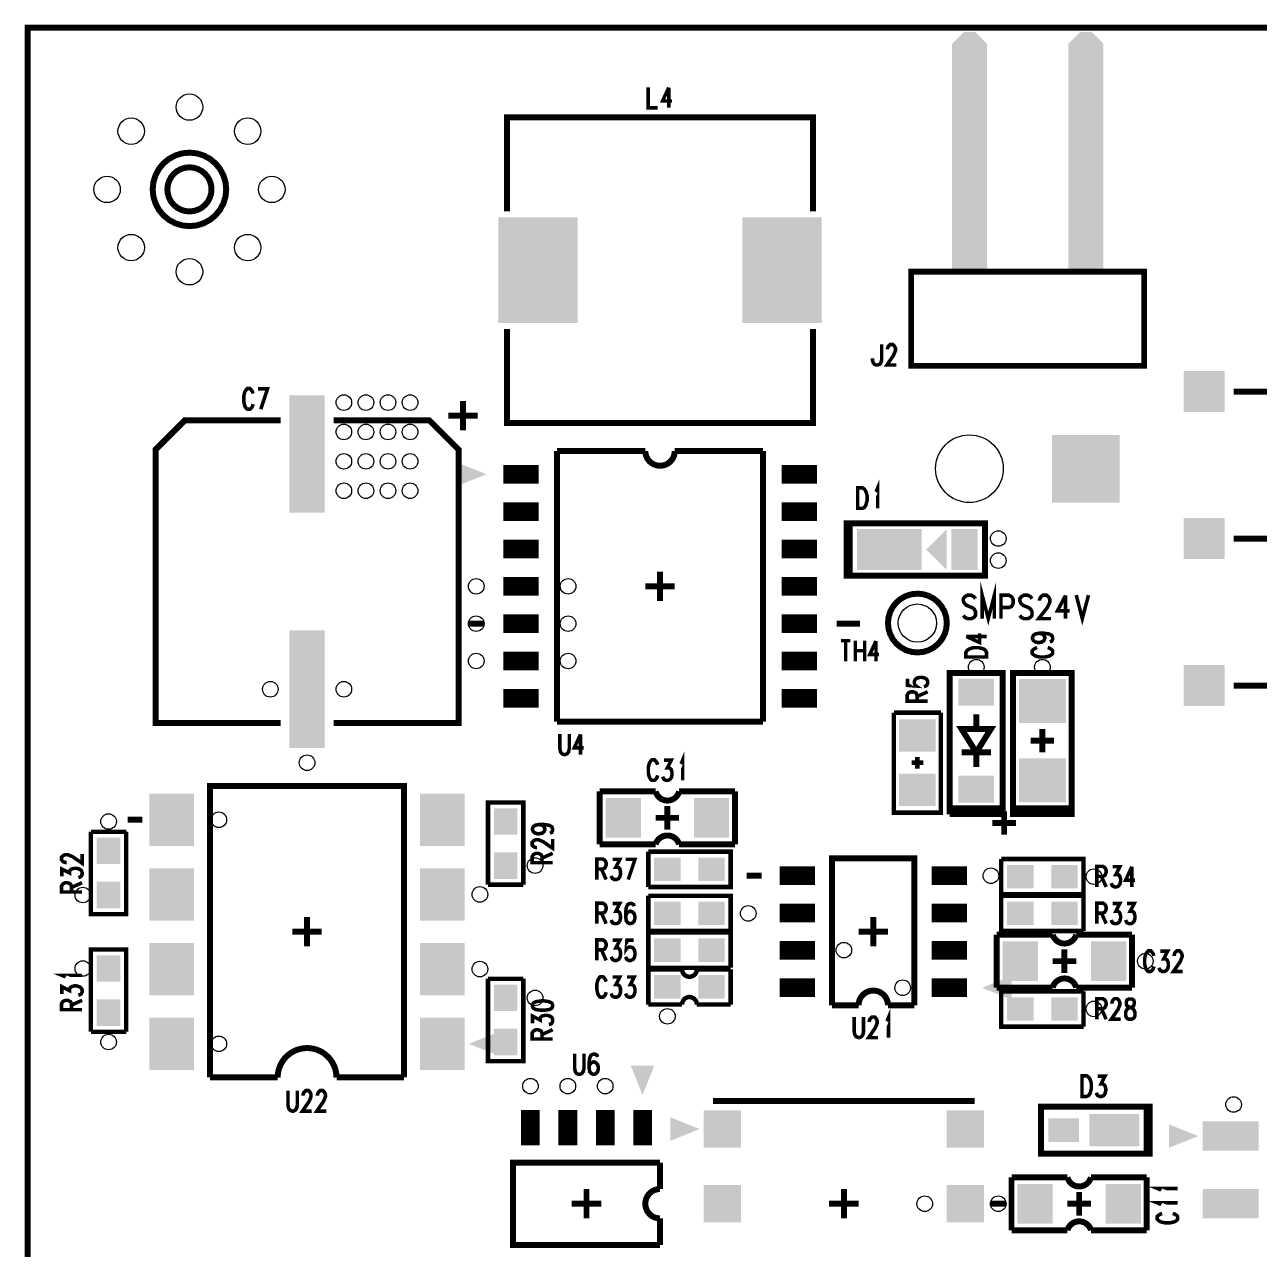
# Model space of a CAD drawing. Extents: x -8 to 142, y 0 to 126.
# Drawn here: x -0.1 to 41.88, y 61.95 to 103.6 of the extents above; entities that cross this region are included whole.
import ezdxf

# ---------------------------------------------------------------- set-up
doc = ezdxf.new("R2010")
doc.units = 0
doc.layers.get('0').update_dxf_attribs({"linetype": 'CONTINUOUS'})
doc.layers.add('02_ASSY1_GBR', color=6, linetype='CONTINUOUS')

# ---------------------------------------------------------------- blocks, each defined once
blk = doc.blocks.new('SQUARE_125')
blk.add_solid([(0.7, 0.7), (0.7, -0.7), (-0.7, 0.7), (-0.7, -0.7)])
blk = doc.blocks.new('ROUND_162')
blk.add_circle((0, 0), 1.15)
blk = doc.blocks.new('SQUARE_163')
blk.add_solid([(1.15, 1.15), (1.15, -1.15), (-1.15, 1.15), (-1.15, -1.15)])
blk = doc.blocks.new('ROUND_170')
blk.add_circle((0, 0), 0.265)
blk = doc.blocks.new('ROUND_171')
blk.add_circle((0, 0), 0.45)
blk = doc.blocks.new('RECTANGLE_178')
blk.add_solid([(0.4, 0.45), (0.4, -0.45), (-0.4, 0.45), (-0.4, -0.45)])
blk = doc.blocks.new('RECTANGLE_179')
blk.add_solid([(0.76, 0.89), (0.76, -0.89), (-0.76, 0.89), (-0.76, -0.89)])
blk = doc.blocks.new('RECTANGLE_180')
blk.add_solid([(0.45, 0.4), (0.45, -0.4), (-0.45, 0.4), (-0.45, -0.4)])
blk = doc.blocks.new('RECTANGLE_183')
blk.add_solid([(0.6, 2), (0.6, -2), (-0.6, 2), (-0.6, -2)])
blk = doc.blocks.new('RECTANGLE_184')
blk.add_solid([(1.35, 1.8), (1.35, -1.8), (-1.35, 1.8), (-1.35, -1.8)])
blk = doc.blocks.new('SQUARE_185')
blk.add_solid([(0.635, 0.635), (0.635, -0.635), (-0.635, 0.635), (-0.635, -0.635)])
blk = doc.blocks.new('RECTANGLE_186')
blk.add_solid([(0.6, 0.675), (0.6, -0.675), (-0.6, 0.675), (-0.6, -0.675)])
blk = doc.blocks.new('RECTANGLE_187')
blk.add_solid([(0.8, 0.75), (0.8, -0.75), (-0.8, 0.75), (-0.8, -0.75)])
blk = doc.blocks.new('RECTANGLE_188')
blk.add_solid([(0.61, 0.455), (0.61, -0.455), (-0.61, 0.455), (-0.61, -0.455)])
blk = doc.blocks.new('RECTANGLE_189')
blk.add_solid([(0.625, 0.55), (0.625, -0.55), (-0.625, 0.55), (-0.625, -0.55)])
blk = doc.blocks.new('RECTANGLE_190')
blk.add_solid([(0.45, 0.7), (0.45, -0.7), (-0.45, 0.7), (-0.45, -0.7)])
blk = doc.blocks.new('RECTANGLE_191')
blk.add_solid([(1.1, 0.7), (1.1, -0.7), (-1.1, 0.7), (-1.1, -0.7)])
blk = doc.blocks.new('RECTANGLE_193')
blk.add_solid([(0.85, 0.55), (0.85, -0.55), (-0.85, 0.55), (-0.85, -0.55)])
blk = doc.blocks.new('RECTANGLE_194')
blk.add_solid([(0.525, 0.4), (0.525, -0.4), (-0.525, 0.4), (-0.525, -0.4)])
blk = doc.blocks.new('RECTANGLE_195')
blk.add_solid([(0.95, 0.5), (0.95, -0.5), (-0.95, 0.5), (-0.95, -0.5)])
blk = doc.blocks.new('ROUND_218')
blk.add_circle((0, 0), 0.65)

msp = doc.modelspace()

# ---------------------------------------------------------------- linework, layer by layer
at = {"layer": '02_ASSY1_GBR'}
for points, const_width in [([(0, 0), (123.5, 0), (123.5, 103.5), (0, 103.5), (0, 0)], 0.2032), ([(21.096, 101.475), (21.096, 100.775), (21.414, 100.775)], 0.12), ([(21.796, 101.464), (21.586, 101.008), (21.904, 101.008)], 0.12), ([(21.796, 101.464), (21.796, 100.775)], 0.12), ([(26.7, 97.25), (26.7, 100.45), (16.3, 100.45), (16.3, 97.25)], 0.2032), ([(4.25, 98), (4.274, 97.756), (4.345, 97.522), (4.461, 97.306), (4.616, 97.116), (4.806, 96.961), (5.022, 96.845), (5.256, 96.774), (5.5, 96.75), (5.744, 96.774), (5.978, 96.845), (6.194, 96.961), (6.384, 97.116), (6.539, 97.306), (6.655, 97.522), (6.726, 97.756), (6.75, 98), (6.726, 98.244), (6.655, 98.478), (6.539, 98.694), (6.384, 98.884), (6.194, 99.039), (5.978, 99.155), (5.744, 99.226), (5.5, 99.25), (5.256, 99.226), (5.022, 99.155), (4.806, 99.039), (4.616, 98.884), (4.461, 98.694), (4.345, 98.478), (4.274, 98.244), (4.25, 98)], 0.2032), ([(4.75, 98), (4.764, 97.854), (4.807, 97.713), (4.876, 97.583), (4.97, 97.47), (5.083, 97.376), (5.213, 97.307), (5.354, 97.264), (5.5, 97.25), (5.646, 97.264), (5.787, 97.307), (5.917, 97.376), (6.03, 97.47), (6.124, 97.583), (6.193, 97.713), (6.236, 97.854), (6.25, 98), (6.236, 98.146), (6.193, 98.287), (6.124, 98.417), (6.03, 98.53), (5.917, 98.624), (5.787, 98.693), (5.646, 98.736), (5.5, 98.75), (5.354, 98.736), (5.213, 98.693), (5.083, 98.624), (4.97, 98.53), (4.876, 98.417), (4.807, 98.287), (4.764, 98.146), (4.75, 98)], 0.2032), ([(30.04, 95.2), (37.96, 95.2), (37.96, 92), (30.04, 92), (30.04, 95.2)], 0.2), ([(26.7, 93.25), (26.7, 90.05), (16.3, 90.05), (16.3, 93.25)], 0.2032), ([(29.036, 92.725), (29.036, 92.195), (29.004, 92.089), (28.972, 92.057), (28.912, 92.025), (28.845, 92.025), (28.784, 92.057), (28.753, 92.089), (28.721, 92.195), (28.721, 92.258)], 0.12), ([(29.233, 92.555), (29.233, 92.587), (29.255, 92.651), (29.278, 92.683), (29.322, 92.725), (29.415, 92.725), (29.459, 92.683), (29.481, 92.651), (29.504, 92.587), (29.504, 92.523), (29.481, 92.46), (29.437, 92.354), (29.211, 92.025), (29.529, 92.025)], 0.12), ([(7.664, 91.055), (7.642, 91.119), (7.597, 91.183), (7.556, 91.225), (7.47, 91.225), (7.429, 91.183), (7.387, 91.119), (7.365, 91.055), (7.346, 90.96), (7.346, 90.79), (7.365, 90.695), (7.387, 90.62), (7.429, 90.557), (7.47, 90.525), (7.556, 90.525), (7.597, 90.557), (7.642, 90.62), (7.664, 90.695)], 0.12), ([(7.836, 91.214), (8.154, 91.214), (7.925, 90.525)], 0.12), ([(43.5, 91.125), (41, 91.125)], 0.2032), ([(14.8, 90.8), (14.8, 89.8)], 0.2032), ([(8.6, 90.15), (5.35, 90.15), (4.35, 89.15), (4.35, 79.85), (8.6, 79.85)], 0.2032), ([(10.4, 90.15), (13.65, 90.15), (14.65, 89.15), (14.65, 79.85), (10.4, 79.85)], 0.2032), ([(14.3, 90.3), (15.3, 90.3)], 0.2032), ([(18, 89.1), (18, 79.9)], 0.2032), ([(21, 89.1), (18, 89.1)], 0.2032), ([(22, 89.1), (21.998, 89.051), (21.99, 89.002), (21.978, 88.955), (21.962, 88.909), (21.941, 88.864), (21.916, 88.822), (21.887, 88.783), (21.854, 88.746), (21.817, 88.713), (21.778, 88.684), (21.736, 88.659), (21.691, 88.638), (21.645, 88.622), (21.598, 88.61), (21.549, 88.602), (21.5, 88.6), (21.451, 88.602), (21.402, 88.61), (21.355, 88.622), (21.309, 88.638), (21.264, 88.659), (21.222, 88.684), (21.183, 88.713), (21.146, 88.746), (21.113, 88.783), (21.084, 88.822), (21.059, 88.864), (21.038, 88.909), (21.022, 88.955), (21.01, 89.002), (21.002, 89.051), (21, 89.1)], 0.2032), ([(25, 89.1), (22, 89.1)], 0.2032), ([(25, 79.9), (25, 89.1)], 0.2032), ([(16.168, 88.31), (17.368, 88.31)], 0.635), ([(25.633, 88.31), (26.833, 88.31)], 0.635), ([(28.221, 87.85), (28.38, 87.85), (28.447, 87.808), (28.491, 87.744), (28.514, 87.68), (28.539, 87.585), (28.539, 87.415), (28.514, 87.32), (28.491, 87.245), (28.447, 87.182), (28.38, 87.15), (28.221, 87.15), (28.221, 87.85)], 0.12), ([(28.835, 87.712), (28.86, 87.744), (28.899, 87.839), (28.899, 87.15)], 0.12), ([(16.168, 87.04), (17.368, 87.04)], 0.635), ([(25.633, 87.04), (26.833, 87.04)], 0.635), ([(27.95, 84.86), (27.85, 84.86), (27.85, 86.64), (27.95, 86.64)], 0.2032), ([(27.95, 84.86), (32.55, 84.86), (32.55, 86.64), (27.95, 86.64), (27.95, 84.86)], 0.2032), ([(32.55, 84.86), (32.55, 86.64)], 0.2032), ([(16.168, 85.77), (17.368, 85.77)], 0.635), ([(25.633, 85.77), (26.833, 85.77)], 0.635), ([(43.5, 86.125), (41, 86.125)], 0.2032), ([(16.168, 84.5), (17.368, 84.5)], 0.635), ([(21.5, 85), (21.5, 84)], 0.2032), ([(25.633, 84.5), (26.833, 84.5)], 0.635), ([(22, 84.5), (21, 84.5)], 0.2032), ([(32.452, 83.4), (32.452, 84.2), (32.66, 83.4), (32.868, 84.2), (32.868, 83.4)], 0.12), ([(29.25, 83.25), (29.269, 83.055), (29.326, 82.867), (29.419, 82.694), (29.543, 82.543), (29.694, 82.419), (29.867, 82.326), (30.055, 82.269), (30.25, 82.25), (30.445, 82.269), (30.633, 82.326), (30.806, 82.419), (30.957, 82.543), (31.081, 82.694), (31.174, 82.867), (31.231, 83.055), (31.25, 83.25), (31.231, 83.445), (31.174, 83.633), (31.081, 83.806), (30.957, 83.957), (30.806, 84.081), (30.633, 84.174), (30.445, 84.231), (30.25, 84.25), (30.055, 84.231), (29.867, 84.174), (29.694, 84.081), (29.543, 83.957), (29.419, 83.806), (29.326, 83.633), (29.269, 83.445), (29.25, 83.25)], 0.2032), ([(32.228, 84.079), (32.166, 84.152), (32.078, 84.2), (31.958, 84.2), (31.87, 84.152), (31.812, 84.079), (31.812, 84.006), (31.841, 83.933), (31.87, 83.897), (31.928, 83.848), (32.107, 83.776), (32.166, 83.739), (32.195, 83.703), (32.228, 83.63), (32.228, 83.509), (32.166, 83.436), (32.078, 83.4), (31.958, 83.4), (31.87, 83.436), (31.812, 83.509)], 0.12), ([(33.092, 83.4), (33.092, 84.2), (33.358, 84.2), (33.446, 84.152), (33.475, 84.115), (33.508, 84.042), (33.508, 83.933), (33.475, 83.848), (33.446, 83.812), (33.358, 83.776), (33.092, 83.776)], 0.12), ([(34.148, 84.079), (34.086, 84.152), (33.998, 84.2), (33.878, 84.2), (33.79, 84.152), (33.732, 84.079), (33.732, 84.006), (33.761, 83.933), (33.79, 83.897), (33.848, 83.848), (34.027, 83.776), (34.086, 83.739), (34.115, 83.703), (34.148, 83.63), (34.148, 83.509), (34.086, 83.436), (33.998, 83.4), (33.878, 83.4), (33.79, 83.436), (33.732, 83.509)], 0.12), ([(34.401, 84.006), (34.401, 84.042), (34.43, 84.115), (34.459, 84.152), (34.518, 84.2), (34.638, 84.2), (34.696, 84.152), (34.726, 84.115), (34.755, 84.042), (34.755, 83.97), (34.726, 83.897), (34.667, 83.776), (34.372, 83.4), (34.788, 83.4)], 0.12), ([(35.287, 84.188), (35.012, 83.667), (35.428, 83.667)], 0.12), ([(35.287, 84.188), (35.287, 83.4)], 0.12), ([(35.652, 84.2), (35.856, 83.4), (36.068, 84.2)], 0.12), ([(16.168, 83.23), (17.368, 83.23)], 0.635), ([(25.633, 83.23), (26.833, 83.23)], 0.635), ([(15, 83.23), (15.5, 83.23)], 0.2032), ([(27.5, 83.23), (28.3, 83.23)], 0.2032), ([(27.651, 82.65), (27.969, 82.65)], 0.12), ([(27.81, 82.65), (27.81, 81.95)], 0.12), ([(28.141, 82.65), (28.141, 81.95)], 0.12), ([(28.459, 82.65), (28.459, 81.95)], 0.12), ([(28.841, 82.639), (28.631, 82.183), (28.949, 82.183)], 0.12), ([(28.841, 82.639), (28.841, 81.95)], 0.12), ([(31.911, 82.796), (32.367, 82.586), (32.367, 82.904)], 0.12), ([(31.911, 82.796), (32.6, 82.796)], 0.12), ([(34.383, 82.904), (34.489, 82.879), (34.553, 82.831), (34.585, 82.755), (34.585, 82.732), (34.553, 82.659), (34.489, 82.608), (34.383, 82.586), (34.352, 82.586), (34.256, 82.608), (34.192, 82.659), (34.161, 82.732), (34.161, 82.755), (34.192, 82.831), (34.256, 82.879), (34.383, 82.904), (34.553, 82.904), (34.723, 82.879), (34.818, 82.831), (34.85, 82.755), (34.85, 82.707), (34.818, 82.634), (34.755, 82.608)], 0.12), ([(16.168, 81.96), (17.368, 81.96)], 0.635), ([(25.633, 81.96), (26.833, 81.96)], 0.635), ([(28.141, 82.311), (28.459, 82.311)], 0.12), ([(31.9, 82.096), (31.9, 82.255), (31.942, 82.322), (32.006, 82.366), (32.07, 82.389), (32.165, 82.414), (32.335, 82.414), (32.43, 82.389), (32.505, 82.366), (32.568, 82.322), (32.6, 82.255), (32.6, 82.096), (31.9, 82.096)], 0.12), ([(34.32, 82.414), (34.256, 82.392), (34.192, 82.347), (34.15, 82.306), (34.15, 82.22), (34.192, 82.179), (34.256, 82.137), (34.32, 82.115), (34.415, 82.096), (34.585, 82.096), (34.68, 82.115), (34.755, 82.137), (34.818, 82.179), (34.85, 82.22), (34.85, 82.306), (34.818, 82.347), (34.755, 82.392), (34.68, 82.414)], 0.12), ([(29.911, 81.356), (29.911, 81.13), (30.208, 81.108), (30.176, 81.13), (30.144, 81.197), (30.144, 81.264), (30.176, 81.334), (30.239, 81.379), (30.335, 81.404), (30.409, 81.404), (30.505, 81.379), (30.568, 81.334), (30.6, 81.264), (30.6, 81.197), (30.568, 81.13), (30.536, 81.108), (30.473, 81.086)], 0.12), ([(31.35, 81.55), (33.15, 81.55), (33.15, 76.95), (31.35, 76.95), (31.35, 81.55)], 0.2032), ([(33.15, 81.55), (31.35, 81.55)], 0.2032), ([(33.5, 76.95), (35.5, 76.95), (35.5, 81.55), (33.5, 81.55), (33.5, 76.95)], 0.2032), ([(43.5, 81.125), (41, 81.125)], 0.2032), ([(16.168, 80.69), (17.368, 80.69)], 0.635), ([(25.633, 80.69), (26.833, 80.69)], 0.635), ([(30.6, 80.596), (29.9, 80.596), (29.9, 80.8), (29.942, 80.866), (29.974, 80.889), (30.038, 80.914), (30.102, 80.914), (30.165, 80.889), (30.208, 80.866), (30.239, 80.8), (30.239, 80.596)], 0.12), ([(30.239, 80.752), (30.6, 80.914)], 0.12), ([(31.05, 80.2), (29.45, 80.2)], 0.1524), ([(29.45, 80.2), (29.45, 76.8), (31.05, 76.8), (31.05, 80.2)], 0.1524), ([(32.25, 79.65), (32.25, 80.15)], 0.2032), ([(18, 79.9), (25, 79.9)], 0.2032), ([(18.096, 79.475), (18.096, 78.977), (18.118, 78.87), (18.163, 78.807), (18.233, 78.775), (18.277, 78.775), (18.344, 78.807), (18.389, 78.87), (18.414, 78.977), (18.414, 79.475)], 0.12), ([(18.796, 79.464), (18.586, 79.008), (18.904, 79.008)], 0.12), ([(18.796, 79.464), (18.796, 78.775)], 0.12), ([(31.75, 79.65), (32.75, 79.65), (32.25, 78.85), (31.75, 79.65)], 0.2032), ([(34.1, 79.25), (34.9, 79.25)], 0.2032), ([(34.5, 78.85), (34.5, 79.65)], 0.2032), ([(31.75, 78.85), (32.75, 78.85)], 0.2032), ([(32.25, 78.85), (32.25, 78.35)], 0.2032), ([(21.419, 78.43), (21.397, 78.494), (21.352, 78.558), (21.311, 78.6), (21.225, 78.6), (21.184, 78.558), (21.142, 78.494), (21.12, 78.43), (21.101, 78.335), (21.101, 78.165), (21.12, 78.07), (21.142, 77.995), (21.184, 77.932), (21.225, 77.9), (21.311, 77.9), (21.352, 77.932), (21.397, 77.995), (21.419, 78.07)], 0.12), ([(21.635, 78.589), (21.884, 78.589), (21.747, 78.324), (21.817, 78.324), (21.861, 78.292), (21.884, 78.261), (21.909, 78.165), (21.909, 78.091), (21.884, 77.995), (21.839, 77.932), (21.772, 77.9), (21.702, 77.9), (21.635, 77.932), (21.613, 77.964), (21.591, 78.027)], 0.12), ([(22.205, 78.462), (22.23, 78.494), (22.269, 78.589), (22.269, 77.9)], 0.12), ([(30.05, 78.5), (30.45, 78.5)], 0.1524), ([(30.25, 78.3), (30.25, 78.7)], 0.1524), ([(6.2, 67.795), (6.2, 77.705), (12.8, 77.705), (12.8, 67.795)], 0.2032), ([(19.45, 75.725), (19.45, 77.525)], 0.2032), ([(19.45, 77.525), (21.35, 77.525)], 0.2032), ([(22.15, 77.525), (22.14, 77.492), (22.128, 77.46), (22.113, 77.43), (22.096, 77.4), (22.076, 77.372), (22.054, 77.346), (22.03, 77.322), (22.004, 77.3), (21.976, 77.28), (21.947, 77.263), (21.916, 77.248), (21.884, 77.235), (21.851, 77.225), (21.818, 77.218), (21.784, 77.214), (21.75, 77.213), (21.716, 77.214), (21.682, 77.218), (21.649, 77.225), (21.616, 77.235), (21.584, 77.248), (21.553, 77.263), (21.524, 77.28), (21.496, 77.3), (21.47, 77.322), (21.446, 77.346), (21.424, 77.372), (21.404, 77.4), (21.387, 77.43), (21.372, 77.46), (21.36, 77.492), (21.35, 77.525)], 0.2032), ([(22.15, 77.525), (24.05, 77.525)], 0.2032), ([(24.05, 75.725), (24.05, 77.525)], 0.2032), ([(15.65, 74.35), (15.65, 77.15), (16.85, 77.15), (16.85, 74.35)], 0.1524), ([(21.75, 77.025), (21.75, 76.225)], 0.2032), ([(31.35, 76.95), (33.15, 76.95)], 0.2032), ([(33.15, 76.95), (33.15, 76.85), (31.35, 76.85), (31.35, 76.95)], 0.2032), ([(33.15, 76.85), (33.15, 76.75), (31.35, 76.75)], 0.2032), ([(33.2, 76.05), (33.2, 76.85)], 0.2032), ([(33.5, 76.95), (33.5, 76.85), (35.5, 76.85), (35.5, 76.95)], 0.2032), ([(33.5, 76.85), (33.5, 76.75), (35.5, 76.75), (35.5, 76.85)], 0.2032), ([(3.9, 76.56), (3.4, 76.56)], 0.2032), ([(17.383, 76.399), (17.489, 76.374), (17.553, 76.326), (17.585, 76.25), (17.585, 76.227), (17.553, 76.154), (17.489, 76.103), (17.383, 76.081), (17.352, 76.081), (17.256, 76.103), (17.192, 76.154), (17.161, 76.227), (17.161, 76.25), (17.192, 76.326), (17.256, 76.374), (17.383, 76.399), (17.553, 76.399), (17.723, 76.374), (17.818, 76.326), (17.85, 76.25), (17.85, 76.202), (17.818, 76.129), (17.755, 76.103)], 0.12), ([(21.35, 76.625), (22.15, 76.625)], 0.2032), ([(32.8, 76.45), (33.6, 76.45)], 0.2032), ([(3.35, 76.15), (3.35, 73.35), (2.15, 73.35), (2.15, 76.15)], 0.1524), ([(2.15, 76.15), (3.35, 76.15)], 0.1524), ([(21.35, 75.725), (21.361, 75.757), (21.374, 75.788), (21.389, 75.817), (21.407, 75.846), (21.428, 75.872), (21.45, 75.897), (21.474, 75.921), (21.5, 75.942), (21.528, 75.961), (21.557, 75.977), (21.587, 75.992), (21.618, 76.004), (21.65, 76.013), (21.683, 76.02), (21.717, 76.024), (21.75, 76.025), (21.783, 76.024), (21.817, 76.02), (21.85, 76.013), (21.882, 76.004), (21.913, 75.992), (21.943, 75.977), (21.972, 75.961), (22, 75.942), (22.026, 75.921), (22.05, 75.897), (22.072, 75.872), (22.093, 75.846), (22.111, 75.817), (22.126, 75.788), (22.139, 75.757), (22.15, 75.725)], 0.2032), ([(17.32, 75.613), (17.288, 75.613), (17.224, 75.635), (17.192, 75.658), (17.15, 75.702), (17.15, 75.795), (17.192, 75.839), (17.224, 75.861), (17.288, 75.884), (17.352, 75.884), (17.415, 75.861), (17.521, 75.817), (17.85, 75.591), (17.85, 75.909)], 0.12), ([(21.35, 75.725), (19.45, 75.725)], 0.2032), ([(24.05, 75.725), (22.15, 75.725)], 0.2032), ([(1.32, 75.103), (1.288, 75.103), (1.224, 75.125), (1.192, 75.148), (1.15, 75.192), (1.15, 75.285), (1.192, 75.329), (1.224, 75.351), (1.288, 75.374), (1.352, 75.374), (1.415, 75.351), (1.521, 75.307), (1.85, 75.081), (1.85, 75.399)], 0.12), ([(17.85, 75.101), (17.15, 75.101), (17.15, 75.305), (17.192, 75.371), (17.224, 75.394), (17.288, 75.419), (17.352, 75.419), (17.415, 75.394), (17.458, 75.371), (17.489, 75.305), (17.489, 75.101)], 0.12), ([(17.489, 75.257), (17.85, 75.419)], 0.12), ([(19.351, 74.525), (19.351, 75.225), (19.555, 75.225), (19.621, 75.183), (19.644, 75.151), (19.669, 75.087), (19.669, 75.023), (19.644, 74.96), (19.621, 74.917), (19.555, 74.886), (19.351, 74.886)], 0.12), ([(19.885, 75.214), (20.134, 75.214), (19.997, 74.949), (20.067, 74.949), (20.111, 74.917), (20.134, 74.886), (20.159, 74.79), (20.159, 74.716), (20.134, 74.62), (20.089, 74.557), (20.022, 74.525), (19.952, 74.525), (19.885, 74.557), (19.863, 74.589), (19.841, 74.652)], 0.12), ([(20.331, 75.214), (20.649, 75.214), (20.42, 74.525)], 0.12), ([(21.1, 75.475), (23.9, 75.475), (23.9, 74.275), (21.1, 74.275)], 0.1524), ([(21.1, 74.275), (21.1, 75.475)], 0.1524), ([(27.35, 70.25), (27.35, 75.25), (30.15, 75.25), (30.15, 70.25)], 0.2032), ([(33.1, 75.225), (35.9, 75.225), (35.9, 74.025), (33.1, 74.025)], 0.1524), ([(33.1, 74.025), (33.1, 75.225)], 0.1524), ([(1.161, 74.635), (1.161, 74.884), (1.426, 74.747), (1.426, 74.817), (1.458, 74.861), (1.489, 74.884), (1.585, 74.909), (1.659, 74.909), (1.755, 74.884), (1.818, 74.839), (1.85, 74.772), (1.85, 74.702), (1.818, 74.635), (1.786, 74.613), (1.723, 74.591)], 0.12), ([(19.507, 74.886), (19.669, 74.525)], 0.12), ([(24.95, 74.655), (24.45, 74.655)], 0.2032), ([(26.768, 74.655), (25.568, 74.655)], 0.635), ([(31.933, 74.655), (30.733, 74.655)], 0.635), ([(36.351, 74.275), (36.351, 74.975), (36.555, 74.975), (36.621, 74.933), (36.644, 74.901), (36.669, 74.837), (36.669, 74.773), (36.644, 74.71), (36.621, 74.667), (36.555, 74.636), (36.351, 74.636)], 0.12), ([(36.885, 74.964), (37.134, 74.964), (36.997, 74.699), (37.067, 74.699), (37.111, 74.667), (37.134, 74.636), (37.159, 74.54), (37.159, 74.466), (37.134, 74.37), (37.089, 74.307), (37.022, 74.275), (36.952, 74.275), (36.885, 74.307), (36.863, 74.339), (36.841, 74.402)], 0.12), ([(37.541, 74.964), (37.331, 74.508), (37.649, 74.508)], 0.12), ([(37.541, 74.964), (37.541, 74.275)], 0.12), ([(1.85, 74.101), (1.15, 74.101), (1.15, 74.305), (1.192, 74.371), (1.224, 74.394), (1.288, 74.419), (1.352, 74.419), (1.415, 74.394), (1.458, 74.371), (1.489, 74.305), (1.489, 74.101)], 0.12), ([(1.489, 74.257), (1.85, 74.419)], 0.12), ([(16.85, 74.35), (15.65, 74.35)], 0.1524), ([(36.507, 74.636), (36.669, 74.275)], 0.12), ([(21.1, 73.975), (23.9, 73.975), (23.9, 72.775), (21.1, 72.775)], 0.1524), ([(21.1, 72.775), (21.1, 73.975)], 0.1524), ([(35.9, 72.775), (33.1, 72.775), (33.1, 73.975), (35.9, 73.975)], 0.1524), ([(35.9, 73.975), (35.9, 72.775)], 0.1524), ([(19.351, 73.025), (19.351, 73.725), (19.555, 73.725), (19.621, 73.683), (19.644, 73.651), (19.669, 73.587), (19.669, 73.523), (19.644, 73.46), (19.621, 73.417), (19.555, 73.386), (19.351, 73.386)], 0.12), ([(19.885, 73.714), (20.134, 73.714), (19.997, 73.449), (20.067, 73.449), (20.111, 73.417), (20.134, 73.386), (20.159, 73.29), (20.159, 73.216), (20.134, 73.12), (20.089, 73.057), (20.022, 73.025), (19.952, 73.025), (19.885, 73.057), (19.863, 73.089), (19.841, 73.152)], 0.12), ([(20.624, 73.619), (20.598, 73.683), (20.525, 73.714), (20.477, 73.714), (20.404, 73.683), (20.353, 73.587), (20.331, 73.417), (20.331, 73.258), (20.353, 73.12), (20.404, 73.057), (20.477, 73.025), (20.5, 73.025), (20.573, 73.057), (20.624, 73.12), (20.649, 73.216), (20.649, 73.258), (20.624, 73.354), (20.573, 73.417), (20.5, 73.449), (20.477, 73.449), (20.404, 73.417), (20.353, 73.354), (20.331, 73.258)], 0.12), ([(26.768, 73.385), (25.568, 73.385)], 0.635), ([(31.933, 73.385), (30.733, 73.385)], 0.635), ([(36.351, 73.025), (36.351, 73.725), (36.555, 73.725), (36.621, 73.683), (36.644, 73.651), (36.669, 73.587), (36.669, 73.523), (36.644, 73.46), (36.621, 73.417), (36.555, 73.386), (36.351, 73.386)], 0.12), ([(36.885, 73.714), (37.134, 73.714), (36.997, 73.449), (37.067, 73.449), (37.111, 73.417), (37.134, 73.386), (37.159, 73.29), (37.159, 73.216), (37.134, 73.12), (37.089, 73.057), (37.022, 73.025), (36.952, 73.025), (36.885, 73.057), (36.863, 73.089), (36.841, 73.152)], 0.12), ([(37.375, 73.714), (37.624, 73.714), (37.487, 73.449), (37.557, 73.449), (37.601, 73.417), (37.624, 73.386), (37.649, 73.29), (37.649, 73.216), (37.624, 73.12), (37.579, 73.057), (37.512, 73.025), (37.442, 73.025), (37.375, 73.057), (37.353, 73.089), (37.331, 73.152)], 0.12), ([(9.5, 72.25), (9.5, 73.25)], 0.2032), ([(19.507, 73.386), (19.669, 73.025)], 0.12), ([(28.75, 72.25), (28.75, 73.25)], 0.2032), ([(36.507, 73.386), (36.669, 73.025)], 0.12), ([(10, 72.75), (9, 72.75)], 0.2032), ([(23.9, 71.525), (21.1, 71.525), (21.1, 72.725), (23.9, 72.725)], 0.1524), ([(23.9, 72.725), (23.9, 71.525)], 0.1524), ([(29.25, 72.75), (28.25, 72.75)], 0.2032), ([(32.95, 72.65), (32.95, 70.85)], 0.2032), ([(32.95, 72.65), (34.85, 72.65)], 0.2032), ([(35.65, 72.65), (35.639, 72.618), (35.626, 72.587), (35.611, 72.558), (35.593, 72.53), (35.572, 72.503), (35.55, 72.478), (35.526, 72.455), (35.5, 72.433), (35.472, 72.414), (35.443, 72.398), (35.413, 72.383), (35.382, 72.371), (35.35, 72.362), (35.317, 72.355), (35.283, 72.351), (35.25, 72.35), (35.217, 72.351), (35.183, 72.355), (35.15, 72.362), (35.118, 72.371), (35.087, 72.383), (35.057, 72.398), (35.028, 72.414), (35, 72.433), (34.974, 72.455), (34.95, 72.478), (34.928, 72.503), (34.907, 72.53), (34.889, 72.558), (34.874, 72.587), (34.861, 72.618), (34.85, 72.65)], 0.2032), ([(35.65, 72.65), (37.55, 72.65)], 0.2032), ([(37.55, 72.65), (37.55, 70.85)], 0.2032), ([(2.15, 69.35), (2.15, 72.15), (3.35, 72.15), (3.35, 69.35)], 0.1524), ([(19.351, 71.775), (19.351, 72.475), (19.555, 72.475), (19.621, 72.433), (19.644, 72.401), (19.669, 72.337), (19.669, 72.273), (19.644, 72.21), (19.621, 72.167), (19.555, 72.136), (19.351, 72.136)], 0.12), ([(19.885, 72.464), (20.134, 72.464), (19.997, 72.199), (20.067, 72.199), (20.111, 72.167), (20.134, 72.136), (20.159, 72.04), (20.159, 71.966), (20.134, 71.87), (20.089, 71.807), (20.022, 71.775), (19.952, 71.775), (19.885, 71.807), (19.863, 71.839), (19.841, 71.902)], 0.12), ([(20.601, 72.464), (20.375, 72.464), (20.353, 72.167), (20.375, 72.199), (20.442, 72.231), (20.509, 72.231), (20.579, 72.199), (20.624, 72.136), (20.649, 72.04), (20.649, 71.966), (20.624, 71.87), (20.579, 71.807), (20.509, 71.775), (20.442, 71.775), (20.375, 71.807), (20.353, 71.839), (20.331, 71.902)], 0.12), ([(26.768, 72.115), (25.568, 72.115)], 0.635), ([(31.933, 72.115), (30.733, 72.115)], 0.635), ([(35.25, 71.35), (35.25, 72.15)], 0.2032), ([(19.507, 72.136), (19.669, 71.775)], 0.12), ([(35.65, 71.75), (34.85, 71.75)], 0.2032), ([(38.294, 71.93), (38.272, 71.994), (38.227, 72.058), (38.186, 72.1), (38.1, 72.1), (38.059, 72.058), (38.017, 71.994), (37.995, 71.93), (37.976, 71.835), (37.976, 71.665), (37.995, 71.57), (38.017, 71.495), (38.059, 71.432), (38.1, 71.4), (38.186, 71.4), (38.227, 71.432), (38.272, 71.495), (38.294, 71.57)], 0.12), ([(38.51, 72.089), (38.759, 72.089), (38.622, 71.824), (38.692, 71.824), (38.736, 71.792), (38.759, 71.761), (38.784, 71.665), (38.784, 71.591), (38.759, 71.495), (38.714, 71.432), (38.647, 71.4), (38.577, 71.4), (38.51, 71.432), (38.488, 71.464), (38.466, 71.527)], 0.12), ([(38.978, 71.93), (38.978, 71.962), (39, 72.026), (39.023, 72.058), (39.067, 72.1), (39.16, 72.1), (39.204, 72.058), (39.226, 72.026), (39.249, 71.962), (39.249, 71.898), (39.226, 71.835), (39.182, 71.729), (38.956, 71.4), (39.274, 71.4)], 0.12), ([(22.25, 71.475), (21.1, 71.475)], 0.1524), ([(21.1, 71.475), (21.1, 70.275)], 0.1524), ([(22.75, 71.475), (22.749, 71.45), (22.746, 71.426), (22.74, 71.401), (22.732, 71.378), (22.722, 71.355), (22.71, 71.334), (22.695, 71.314), (22.679, 71.295), (22.66, 71.278), (22.64, 71.263), (22.619, 71.25), (22.597, 71.239), (22.573, 71.231), (22.549, 71.225), (22.525, 71.221), (22.5, 71.22), (22.475, 71.221), (22.451, 71.225), (22.427, 71.231), (22.403, 71.239), (22.381, 71.25), (22.36, 71.263), (22.34, 71.278), (22.321, 71.295), (22.305, 71.314), (22.29, 71.334), (22.278, 71.355), (22.268, 71.378), (22.26, 71.401), (22.254, 71.426), (22.251, 71.45), (22.25, 71.475)], 0.1524), ([(23.9, 71.475), (22.75, 71.475)], 0.1524), ([(23.9, 71.475), (23.9, 70.275)], 0.1524), ([(1.288, 71.205), (1.256, 71.23), (1.161, 71.269), (1.85, 71.269)], 0.12), ([(1.161, 70.635), (1.161, 70.884), (1.426, 70.747), (1.426, 70.817), (1.458, 70.861), (1.489, 70.884), (1.585, 70.909), (1.659, 70.909), (1.755, 70.884), (1.818, 70.839), (1.85, 70.772), (1.85, 70.702), (1.818, 70.635), (1.786, 70.613), (1.723, 70.591)], 0.12), ([(16.85, 71.15), (16.85, 68.35), (15.65, 68.35), (15.65, 71.15)], 0.1524), ([(15.65, 71.15), (16.85, 71.15)], 0.1524), ([(19.669, 71.055), (19.647, 71.119), (19.602, 71.183), (19.561, 71.225), (19.475, 71.225), (19.434, 71.183), (19.392, 71.119), (19.37, 71.055), (19.351, 70.96), (19.351, 70.79), (19.37, 70.695), (19.392, 70.62), (19.434, 70.557), (19.475, 70.525), (19.561, 70.525), (19.602, 70.557), (19.647, 70.62), (19.669, 70.695)], 0.12), ([(19.885, 71.214), (20.134, 71.214), (19.997, 70.949), (20.067, 70.949), (20.111, 70.917), (20.134, 70.886), (20.159, 70.79), (20.159, 70.716), (20.134, 70.62), (20.089, 70.557), (20.022, 70.525), (19.952, 70.525), (19.885, 70.557), (19.863, 70.589), (19.841, 70.652)], 0.12), ([(20.375, 71.214), (20.624, 71.214), (20.487, 70.949), (20.557, 70.949), (20.601, 70.917), (20.624, 70.886), (20.649, 70.79), (20.649, 70.716), (20.624, 70.62), (20.579, 70.557), (20.512, 70.525), (20.442, 70.525), (20.375, 70.557), (20.353, 70.589), (20.331, 70.652)], 0.12), ([(26.768, 70.845), (25.568, 70.845)], 0.635), ([(31.933, 70.845), (30.733, 70.845)], 0.635), ([(34.85, 70.85), (32.95, 70.85)], 0.2032), ([(34.85, 70.85), (34.86, 70.883), (34.872, 70.915), (34.887, 70.945), (34.904, 70.975), (34.924, 71.003), (34.946, 71.029), (34.97, 71.053), (34.996, 71.075), (35.024, 71.095), (35.053, 71.112), (35.084, 71.127), (35.116, 71.14), (35.149, 71.15), (35.182, 71.157), (35.216, 71.161), (35.25, 71.162), (35.284, 71.161), (35.318, 71.157), (35.351, 71.15), (35.384, 71.14), (35.416, 71.127), (35.447, 71.112), (35.476, 71.095), (35.504, 71.075), (35.53, 71.053), (35.554, 71.029), (35.576, 71.003), (35.596, 70.975), (35.613, 70.945), (35.628, 70.915), (35.64, 70.883), (35.65, 70.85)], 0.2032), ([(37.55, 70.85), (35.65, 70.85)], 0.2032), ([(22.25, 70.275), (22.251, 70.3), (22.254, 70.324), (22.26, 70.349), (22.268, 70.372), (22.278, 70.395), (22.29, 70.416), (22.305, 70.436), (22.321, 70.455), (22.34, 70.472), (22.36, 70.487), (22.381, 70.5), (22.403, 70.511), (22.427, 70.519), (22.451, 70.525), (22.475, 70.529), (22.5, 70.53), (22.525, 70.529), (22.549, 70.525), (22.573, 70.519), (22.597, 70.511), (22.619, 70.5), (22.64, 70.487), (22.66, 70.472), (22.679, 70.455), (22.695, 70.436), (22.71, 70.416), (22.722, 70.395), (22.732, 70.372), (22.74, 70.349), (22.746, 70.324), (22.749, 70.3), (22.75, 70.275)], 0.1524), ([(28.25, 70.25), (28.252, 70.299), (28.26, 70.348), (28.272, 70.395), (28.288, 70.441), (28.309, 70.486), (28.334, 70.528), (28.363, 70.567), (28.396, 70.604), (28.433, 70.637), (28.472, 70.666), (28.514, 70.691), (28.559, 70.712), (28.605, 70.728), (28.652, 70.74), (28.701, 70.748), (28.75, 70.75), (28.799, 70.748), (28.848, 70.74), (28.895, 70.728), (28.941, 70.712), (28.986, 70.691), (29.028, 70.666), (29.067, 70.637), (29.104, 70.604), (29.137, 70.567), (29.166, 70.528), (29.191, 70.486), (29.212, 70.441), (29.228, 70.395), (29.24, 70.348), (29.248, 70.299), (29.25, 70.25)], 0.2032), ([(35.9, 69.525), (33.1, 69.525), (33.1, 70.725), (35.9, 70.725)], 0.1524), ([(35.9, 70.725), (35.9, 69.525)], 0.1524), ([(36.351, 69.775), (36.351, 70.475), (36.555, 70.475), (36.621, 70.433), (36.644, 70.401), (36.669, 70.337), (36.669, 70.273), (36.644, 70.21), (36.621, 70.167), (36.555, 70.136), (36.351, 70.136)], 0.12), ([(36.863, 70.305), (36.863, 70.337), (36.885, 70.401), (36.908, 70.433), (36.952, 70.475), (37.045, 70.475), (37.089, 70.433), (37.111, 70.401), (37.134, 70.337), (37.134, 70.273), (37.111, 70.21), (37.067, 70.104), (36.841, 69.775), (37.159, 69.775)], 0.12), ([(37.442, 70.464), (37.375, 70.433), (37.353, 70.369), (37.353, 70.305), (37.375, 70.231), (37.42, 70.199), (37.512, 70.167), (37.579, 70.136), (37.624, 70.072), (37.649, 70.008), (37.649, 69.902), (37.624, 69.839), (37.601, 69.807), (37.535, 69.775), (37.442, 69.775), (37.375, 69.807), (37.353, 69.839), (37.331, 69.902), (37.331, 70.008), (37.353, 70.072), (37.398, 70.136), (37.465, 70.167), (37.557, 70.199), (37.601, 70.231), (37.624, 70.305), (37.624, 70.369), (37.601, 70.433), (37.535, 70.464), (37.442, 70.464)], 0.12), ([(1.85, 70.101), (1.15, 70.101), (1.15, 70.305), (1.192, 70.371), (1.224, 70.394), (1.288, 70.419), (1.352, 70.419), (1.415, 70.394), (1.458, 70.371), (1.489, 70.305), (1.489, 70.101)], 0.12), ([(1.489, 70.257), (1.85, 70.419)], 0.12), ([(17.161, 70.218), (17.192, 70.148), (17.288, 70.103), (17.458, 70.081), (17.553, 70.081), (17.723, 70.103), (17.818, 70.148), (17.85, 70.218), (17.85, 70.262), (17.818, 70.329), (17.723, 70.374), (17.553, 70.399), (17.458, 70.399), (17.288, 70.374), (17.192, 70.329), (17.161, 70.262), (17.161, 70.218)], 0.12), ([(22.25, 70.275), (21.1, 70.275)], 0.1524), ([(23.9, 70.275), (22.75, 70.275)], 0.1524), ([(27.35, 70.25), (28.25, 70.25)], 0.2032), ([(29.205, 69.712), (29.23, 69.744), (29.269, 69.839), (29.269, 69.15)], 0.12), ([(30.15, 70.25), (29.25, 70.25)], 0.2032), ([(36.507, 70.136), (36.669, 69.775)], 0.12), ([(17.161, 69.635), (17.161, 69.884), (17.426, 69.747), (17.426, 69.817), (17.458, 69.861), (17.489, 69.884), (17.585, 69.909), (17.659, 69.909), (17.755, 69.884), (17.818, 69.839), (17.85, 69.772), (17.85, 69.702), (17.818, 69.635), (17.786, 69.613), (17.723, 69.591)], 0.12), ([(28.101, 69.85), (28.101, 69.352), (28.123, 69.245), (28.168, 69.182), (28.238, 69.15), (28.282, 69.15), (28.349, 69.182), (28.394, 69.245), (28.419, 69.352), (28.419, 69.85)], 0.12), ([(28.613, 69.68), (28.613, 69.712), (28.635, 69.776), (28.658, 69.808), (28.702, 69.85), (28.795, 69.85), (28.839, 69.808), (28.861, 69.776), (28.884, 69.712), (28.884, 69.648), (28.861, 69.585), (28.817, 69.479), (28.591, 69.15), (28.909, 69.15)], 0.12), ([(3.35, 69.35), (2.15, 69.35)], 0.1524), ([(17.85, 69.101), (17.15, 69.101), (17.15, 69.305), (17.192, 69.371), (17.224, 69.394), (17.288, 69.419), (17.352, 69.419), (17.415, 69.394), (17.458, 69.371), (17.489, 69.305), (17.489, 69.101)], 0.12), ([(17.489, 69.257), (17.85, 69.419)], 0.12), ([(8.5, 67.795), (8.505, 67.893), (8.519, 67.99), (8.543, 68.085), (8.576, 68.178), (8.618, 68.266), (8.669, 68.351), (8.727, 68.429), (8.793, 68.502), (8.866, 68.568), (8.944, 68.626), (9.029, 68.677), (9.117, 68.719), (9.21, 68.752), (9.305, 68.776), (9.402, 68.79), (9.5, 68.795), (9.598, 68.79), (9.695, 68.776), (9.79, 68.752), (9.883, 68.719), (9.971, 68.677), (10.056, 68.626), (10.134, 68.568), (10.207, 68.502), (10.273, 68.429), (10.331, 68.351), (10.382, 68.266), (10.424, 68.178), (10.457, 68.085), (10.481, 67.99), (10.495, 67.893), (10.5, 67.795)], 0.2032), ([(18.596, 68.6), (18.596, 68.102), (18.618, 67.995), (18.663, 67.932), (18.733, 67.9), (18.777, 67.9), (18.844, 67.932), (18.889, 67.995), (18.914, 68.102), (18.914, 68.6)], 0.12), ([(19.379, 68.494), (19.353, 68.558), (19.28, 68.589), (19.232, 68.589), (19.159, 68.558), (19.108, 68.462), (19.086, 68.292), (19.086, 68.133), (19.108, 67.995), (19.159, 67.932), (19.232, 67.9), (19.255, 67.9), (19.328, 67.932), (19.379, 67.995), (19.404, 68.091), (19.404, 68.133), (19.379, 68.229), (19.328, 68.292), (19.255, 68.324), (19.232, 68.324), (19.159, 68.292), (19.108, 68.229), (19.086, 68.133)], 0.12), ([(6.2, 67.795), (8.5, 67.795)], 0.2032), ([(12.8, 67.795), (10.5, 67.795)], 0.2032), ([(35.846, 67.85), (36.005, 67.85), (36.072, 67.808), (36.116, 67.744), (36.139, 67.68), (36.164, 67.585), (36.164, 67.415), (36.139, 67.32), (36.116, 67.245), (36.072, 67.182), (36.005, 67.15), (35.846, 67.15), (35.846, 67.85)], 0.12), ([(36.38, 67.839), (36.629, 67.839), (36.492, 67.574), (36.562, 67.574), (36.606, 67.542), (36.629, 67.511), (36.654, 67.415), (36.654, 67.341), (36.629, 67.245), (36.584, 67.182), (36.517, 67.15), (36.447, 67.15), (36.38, 67.182), (36.358, 67.214), (36.336, 67.277)], 0.12), ([(8.851, 67.35), (8.851, 66.852), (8.873, 66.745), (8.918, 66.682), (8.988, 66.65), (9.032, 66.65), (9.099, 66.682), (9.144, 66.745), (9.169, 66.852), (9.169, 67.35)], 0.12), ([(9.363, 67.18), (9.363, 67.212), (9.385, 67.276), (9.408, 67.308), (9.452, 67.35), (9.545, 67.35), (9.589, 67.308), (9.611, 67.276), (9.634, 67.212), (9.634, 67.148), (9.611, 67.085), (9.567, 66.979), (9.341, 66.65), (9.659, 66.65)], 0.12), ([(9.853, 67.18), (9.853, 67.212), (9.875, 67.276), (9.898, 67.308), (9.942, 67.35), (10.035, 67.35), (10.079, 67.308), (10.101, 67.276), (10.124, 67.212), (10.124, 67.148), (10.101, 67.085), (10.057, 66.979), (9.831, 66.65), (10.149, 66.65)], 0.12), ([(17.095, 66.683), (17.095, 65.483)], 0.635), ([(18.365, 66.683), (18.365, 65.483)], 0.635), ([(19.635, 66.683), (19.635, 65.483)], 0.635), ([(20.905, 66.683), (20.905, 65.483)], 0.635), ([(32.195, 66.995), (23.305, 66.995)], 0.2032), ([(38.15, 65.2), (38.15, 66.8), (34.45, 66.8), (34.45, 65.2), (38.15, 65.2)], 0.2032), ([(38.05, 65.2), (38.05, 66.8)], 0.2032), ([(21.5, 62.1), (16.5, 62.1), (16.5, 64.9), (21.5, 64.9)], 0.2032), ([(21.5, 64.9), (21.5, 64)], 0.2032), ([(33.45, 62.6), (33.45, 64.4)], 0.2032), ([(33.45, 64.4), (35.35, 64.4)], 0.2032), ([(36.15, 64.4), (36.14, 64.367), (36.128, 64.335), (36.113, 64.305), (36.096, 64.275), (36.076, 64.247), (36.054, 64.221), (36.03, 64.197), (36.004, 64.175), (35.976, 64.155), (35.947, 64.138), (35.916, 64.123), (35.884, 64.11), (35.851, 64.1), (35.818, 64.093), (35.784, 64.089), (35.75, 64.088), (35.716, 64.089), (35.682, 64.093), (35.649, 64.1), (35.616, 64.11), (35.584, 64.123), (35.553, 64.138), (35.524, 64.155), (35.496, 64.175), (35.47, 64.197), (35.446, 64.221), (35.424, 64.247), (35.404, 64.275), (35.387, 64.305), (35.372, 64.335), (35.36, 64.367), (35.35, 64.4)], 0.2032), ([(36.15, 64.4), (38.05, 64.4)], 0.2032), ([(38.05, 62.6), (38.05, 64.4)], 0.2032), ([(19, 64), (19, 63)], 0.2032), ([(21.5, 63), (21.451, 63.002), (21.402, 63.01), (21.355, 63.022), (21.309, 63.038), (21.264, 63.059), (21.222, 63.084), (21.183, 63.113), (21.146, 63.146), (21.113, 63.183), (21.084, 63.222), (21.059, 63.264), (21.038, 63.309), (21.022, 63.355), (21.01, 63.402), (21.002, 63.451), (21, 63.5), (21.002, 63.549), (21.01, 63.598), (21.022, 63.645), (21.038, 63.691), (21.059, 63.736), (21.084, 63.778), (21.113, 63.817), (21.146, 63.854), (21.183, 63.887), (21.222, 63.916), (21.264, 63.941), (21.309, 63.962), (21.355, 63.978), (21.402, 63.99), (21.451, 63.998), (21.5, 64)], 0.2032), ([(27.75, 64), (27.75, 63)], 0.2032), ([(35.75, 63.9), (35.75, 63.1)], 0.2032), ([(38.538, 63.955), (38.506, 63.98), (38.411, 64.019), (39.1, 64.019)], 0.12), ([(19.5, 63.5), (18.5, 63.5)], 0.2032), ([(28.25, 63.5), (27.25, 63.5)], 0.2032), ([(32.75, 63.5), (33.25, 63.5)], 0.2032), ([(35.35, 63.5), (36.15, 63.5)], 0.2032), ([(38.538, 63.465), (38.506, 63.49), (38.411, 63.529), (39.1, 63.529)], 0.12), ([(21.5, 62.1), (21.5, 63)], 0.2032), ([(35.35, 62.6), (35.361, 62.632), (35.374, 62.663), (35.389, 62.692), (35.407, 62.721), (35.428, 62.747), (35.45, 62.772), (35.474, 62.796), (35.5, 62.817), (35.528, 62.836), (35.557, 62.852), (35.587, 62.867), (35.618, 62.879), (35.65, 62.888), (35.683, 62.895), (35.717, 62.899), (35.75, 62.9), (35.783, 62.899), (35.817, 62.895), (35.85, 62.888), (35.882, 62.879), (35.913, 62.867), (35.943, 62.852), (35.972, 62.836), (36, 62.817), (36.026, 62.796), (36.05, 62.772), (36.072, 62.747), (36.093, 62.721), (36.111, 62.692), (36.126, 62.663), (36.139, 62.632), (36.15, 62.6)], 0.2032), ([(38.57, 63.169), (38.506, 63.147), (38.442, 63.102), (38.4, 63.061), (38.4, 62.975), (38.442, 62.934), (38.506, 62.892), (38.57, 62.87), (38.665, 62.851), (38.835, 62.851), (38.93, 62.87), (39.005, 62.892), (39.068, 62.934), (39.1, 62.975), (39.1, 63.061), (39.068, 63.102), (39.005, 63.147), (38.93, 63.169)], 0.12), ([(35.35, 62.6), (33.45, 62.6)], 0.2032), ([(38.05, 62.6), (36.15, 62.6)], 0.2032)]:
    msp.add_lwpolyline(points, dxfattribs=dict(at, const_width=const_width))
for points in [[(31.426024, 102.954024), (31.821982, 103.349976), (32.61397, 102.954024), (32.218024, 103.349976)], [(31.821982, 103.349976), (31.82199, 103.349982), (32.218024, 103.349976), (32.21801, 103.349982)], [(31.82199, 103.349982), (31.822018, 103.349994), (32.21801, 103.349982), (32.21798, 103.349994)], [(31.822018, 103.349994), (31.822034, 103.35), (32.21798, 103.349994), (31.822034, 103.35)], [(35.386024, 102.954024), (35.781982, 103.349976), (36.57397, 102.954024), (36.178024, 103.349976)], [(35.781982, 103.349976), (35.78199, 103.349982), (36.178024, 103.349976), (36.17801, 103.349982)], [(35.78199, 103.349982), (35.782018, 103.349994), (36.17801, 103.349982), (36.17798, 103.349994)], [(35.782018, 103.349994), (35.782034, 103.35), (36.17798, 103.349994), (35.782034, 103.35)], [(31.426, 95.268074), (31.426004, 102.953966), (32.61398, 95.268074), (32.614, 102.953966)], [(31.426004, 102.953966), (31.426006, 102.95398), (32.614, 102.953966), (32.613996, 102.95398)], [(31.426006, 102.95398), (31.426018, 102.95401), (32.613996, 102.95398), (32.613982, 102.95401)], [(31.426018, 102.95401), (31.426024, 102.954024), (32.613982, 102.95401), (32.61397, 102.954024)], [(35.386, 95.268074), (35.386004, 102.953966), (36.57398, 95.268074), (36.574, 102.953966)], [(35.386004, 102.953966), (35.386006, 102.95398), (36.574, 102.953966), (36.573996, 102.95398)], [(35.386006, 102.95398), (35.386018, 102.95401), (36.573996, 102.95398), (36.573982, 102.95401)], [(35.386018, 102.95401), (35.386024, 102.954024), (36.573982, 102.95401), (36.57397, 102.954024)], [(31.42602, 95.268054), (31.426, 95.268074), (32.61398, 95.268054), (32.61398, 95.268074)], [(31.426054, 95.26802), (31.42602, 95.268054), (32.613946, 95.26802), (32.61398, 95.268054)], [(32.613926, 95.268), (31.426054, 95.26802), (32.613926, 95.268), (32.613946, 95.26802)], [(35.38602, 95.268054), (35.386, 95.268074), (36.57398, 95.268054), (36.57398, 95.268074)], [(35.386054, 95.26802), (35.38602, 95.268054), (36.573946, 95.26802), (36.57398, 95.268054)], [(36.573926, 95.268), (35.386054, 95.26802), (36.573926, 95.268), (36.573946, 95.26802)], [(14.6, 88.309968), (14.600002, 88.709968), (15.599918, 88.309968), (14.600002, 88.709968)], [(14.6, 87.910034), (14.6, 88.309968), (14.6, 87.910034), (15.599918, 88.309968)], [(30.550018, 85.75), (31.25, 86.449948), (31.249982, 85.75), (31.25, 86.449948)], [(31.249966, 85.050036), (30.550018, 85.75), (31.249966, 85.050036), (31.249982, 85.75)], [(32.450072, 70.845018), (33.45, 71.244966), (33.449988, 70.845018), (33.45, 71.244966)], [(33.449978, 70.445012), (32.450072, 70.845018), (33.449978, 70.445012), (33.449988, 70.845018)], [(15.000072, 68.940018), (16, 69.339966), (15.999988, 68.940018), (16, 69.339966)], [(15.999978, 68.540012), (15.000072, 68.940018), (15.999978, 68.540012), (15.999988, 68.940018)], [(20.505046, 68.199962), (21.304916, 68.2), (21.3049, 68.199962), (21.304916, 68.2)], [(20.90498, 67.200052), (20.505046, 68.199962), (20.90498, 67.200052), (21.3049, 68.199962)], [(21.85, 66.039968), (21.850002, 66.439968), (22.849918, 66.039968), (21.850002, 66.439968)], [(21.85, 65.640034), (21.85, 66.039968), (21.85, 65.640034), (22.849918, 66.039968)], [(38.8, 65.799968), (38.800002, 66.199968), (39.799918, 65.799968), (38.800002, 66.199968)], [(38.8, 65.400034), (38.8, 65.799968), (38.8, 65.400034), (39.799918, 65.799968)]]:
    msp.add_solid(points, dxfattribs=at)

# ---------------------------------------------------------------- block references
for name, p in [('ROUND_171', (5.5, 100.8)), ('ROUND_171', (3.52, 99.98)), ('ROUND_171', (7.48, 99.98)), ('ROUND_171', (2.7, 98)), ('ROUND_171', (8.3, 98)), ('RECTANGLE_184', (17.35, 95.25)), ('RECTANGLE_184', (25.65, 95.25)), ('ROUND_171', (3.52, 96.02)), ('ROUND_171', (7.48, 96.02)), ('ROUND_171', (5.5, 95.2)), ('SQUARE_125', (40, 91.125)), ('RECTANGLE_183', (9.5, 89)), ('ROUND_170', (10.75, 90.75)), ('ROUND_170', (11.5, 90.75)), ('ROUND_170', (12.25, 90.75)), ('ROUND_170', (13, 90.75)), ('ROUND_170', (10.75, 89.75)), ('ROUND_170', (11.5, 89.75)), ('ROUND_170', (12.25, 89.75)), ('ROUND_170', (13, 89.75)), ('ROUND_162', (32.02, 88.5)), ('SQUARE_163', (35.98, 88.5)), ('ROUND_170', (10.75, 88.75)), ('ROUND_170', (11.5, 88.75)), ('ROUND_170', (12.25, 88.75)), ('ROUND_170', (13, 88.75)), ('ROUND_170', (10.75, 87.75)), ('ROUND_170', (11.5, 87.75)), ('ROUND_170', (12.25, 87.75)), ('ROUND_170', (13, 87.75)), ('SQUARE_125', (40, 86.125)), ('RECTANGLE_191', (29.3, 85.75)), ('RECTANGLE_190', (31.85, 85.75)), ('ROUND_170', (33, 86.125)), ('ROUND_170', (33, 85.375)), ('ROUND_170', (15.25, 84.5)), ('ROUND_170', (18.375, 84.5)), ('ROUND_218', (30.25, 83.25)), ('ROUND_170', (15.25, 83.23)), ('ROUND_170', (18.375, 83.23)), ('RECTANGLE_183', (9.5, 81)), ('ROUND_170', (15.25, 81.96)), ('ROUND_170', (18.375, 81.96)), ('ROUND_170', (32.25, 81.75)), ('ROUND_170', (34.5, 81.75)), ('SQUARE_125', (40, 81.125)), ('ROUND_170', (8.25, 81)), ('ROUND_170', (10.75, 81)), ('RECTANGLE_188', (32.25, 80.9)), ('RECTANGLE_187', (34.5, 80.6)), ('RECTANGLE_189', (30.25, 79.425)), ('ROUND_170', (9.5, 78.5)), ('RECTANGLE_187', (34.5, 77.9)), ('RECTANGLE_189', (30.25, 77.575)), ('RECTANGLE_188', (32.25, 77.6)), ('RECTANGLE_179', (4.9, 76.56)), ('RECTANGLE_179', (14.1, 76.56)), ('RECTANGLE_186', (20.25, 76.625)), ('RECTANGLE_186', (23.25, 76.625)), ('ROUND_170', (6.5, 76.56)), ('RECTANGLE_178', (16.25, 76.5)), ('ROUND_170', (2.75, 76.5)), ('RECTANGLE_178', (2.75, 75.5)), ('RECTANGLE_178', (16.25, 75)), ('ROUND_170', (17.25, 75)), ('RECTANGLE_180', (21.75, 74.875)), ('RECTANGLE_180', (23.25, 74.875)), ('RECTANGLE_179', (4.9, 74.02)), ('RECTANGLE_179', (14.1, 74.02)), ('ROUND_170', (32.75, 74.655)), ('RECTANGLE_180', (33.75, 74.625)), ('RECTANGLE_180', (35.25, 74.625)), ('ROUND_170', (36.25, 74.625)), ('RECTANGLE_178', (2.75, 74)), ('ROUND_170', (1.875, 74)), ('ROUND_170', (15.375, 74.02)), ('RECTANGLE_180', (21.75, 73.375)), ('RECTANGLE_180', (23.25, 73.375)), ('ROUND_170', (24.5, 73.375)), ('RECTANGLE_180', (33.75, 73.375)), ('RECTANGLE_180', (35.25, 73.375)), ('RECTANGLE_179', (4.9, 71.48)), ('RECTANGLE_179', (14.1, 71.48)), ('RECTANGLE_180', (21.75, 72.125)), ('RECTANGLE_180', (23.25, 72.125)), ('ROUND_170', (27.75, 72.125)), ('RECTANGLE_186', (33.75, 71.75)), ('RECTANGLE_186', (36.75, 71.75)), ('RECTANGLE_178', (2.75, 71.5)), ('ROUND_170', (38, 71.75)), ('ROUND_170', (1.875, 71.5)), ('ROUND_170', (15.375, 71.48)), ('RECTANGLE_178', (16.25, 70.5)), ('RECTANGLE_180', (21.75, 70.875)), ('RECTANGLE_180', (23.25, 70.875)), ('ROUND_170', (29.75, 70.845)), ('ROUND_170', (17.25, 70.5)), ('RECTANGLE_180', (33.75, 70.125)), ('RECTANGLE_180', (35.25, 70.125)), ('RECTANGLE_178', (2.75, 70)), ('ROUND_170', (21.75, 69.875)), ('ROUND_170', (36.25, 70.125)), ('RECTANGLE_179', (4.9, 68.94)), ('RECTANGLE_179', (14.1, 68.94)), ('ROUND_170', (2.75, 69)), ('RECTANGLE_178', (16.25, 69)), ('ROUND_170', (6.5, 68.94)), ('ROUND_170', (17.095, 67.5)), ('ROUND_170', (18.365, 67.5)), ('ROUND_170', (19.635, 67.5)), ('ROUND_170', (41, 66.875)), ('SQUARE_185', (23.62, 66.04)), ('SQUARE_185', (31.88, 66.04)), ('RECTANGLE_194', (35.225, 66)), ('RECTANGLE_193', (36.95, 66)), ('RECTANGLE_195', (40.9, 65.8)), ('SQUARE_185', (23.62, 63.5)), ('SQUARE_185', (31.88, 63.5)), ('RECTANGLE_186', (34.25, 63.5)), ('RECTANGLE_186', (37.25, 63.5)), ('RECTANGLE_195', (40.9, 63.5)), ('ROUND_170', (30.5, 63.5)), ('ROUND_170', (33, 63.5))]:
    msp.add_blockref(name, p, dxfattribs=at)

doc.saveas('drawing.dxf')
